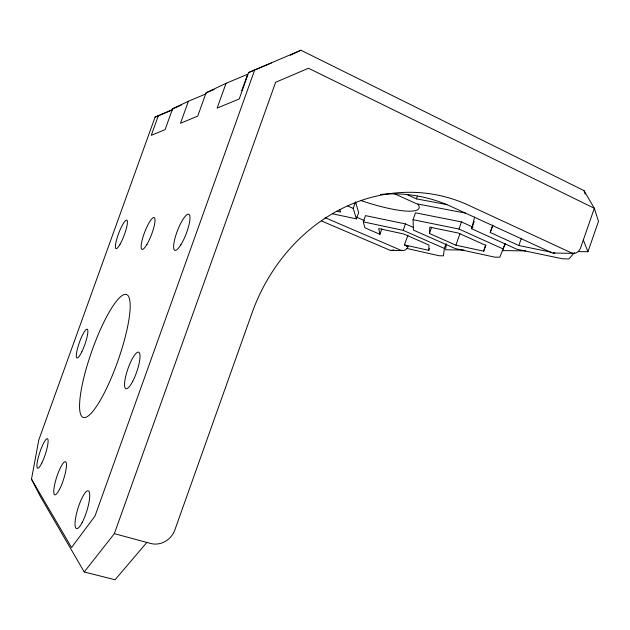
<?xml version="1.0" encoding="UTF-8"?>
<svg xmlns="http://www.w3.org/2000/svg" width="630" height="630" viewBox="0 0 630 630"><rect width="100%" height="100%" fill="white"/><g stroke="black" fill="none" stroke-linecap="round" stroke-linejoin="round"><path stroke-width="0.94" d="M407.972 235.116L404.428 244.912L428.739 250.338L428.967 245.054L403.499 233.911L378.724 228.58L379.929 234.305L364.943 227.824L363.282 221.862L365.487 215.633L405.444 223.926L413.501 227.485M429.471 233.486L429.755 227.147L458.231 233.021L485.714 245.346L483.659 251.165L455.915 245.196L429.471 233.486L431.7 227.162M445.969 243.928L444.386 248.433L443.425 255.843L439.149 255.741L406.665 248.417M446.339 244.046L445.552 249.795L463.948 250.047M146.845 542.454L115.062 579.765L84.231 571.969L39.729 495.361L31.5 479.162L38.792 439.929L155.067 117.141L172.533 109.596M574.34 252.693L568.914 258.946L562.464 258.788L516.852 249.244L471.642 228.753L474.603 217.035M578.269 251.606L587.947 251.74L598.5 221.343L594.334 208.294L583.994 190.614L300.943 50.235L248.63 72.529L239.227 98.973L217.13 108.108L226.044 83.302L247.661 74.222L241.762 90.641M473.035 227.178L461.483 221.925L415.485 212.814L413.059 219.705L413.445 230.107L455.277 248.559L494.558 257.111L499.755 257.237L505.315 243.857M492.817 225.123L490.234 232.494L518.837 245.519L521.38 238.242M428.739 250.338L429.377 248.519M413.059 219.705L458.987 229.044L461.483 221.925M455.915 245.196L459.987 233.588M471.642 228.753L474.193 221.469M483.659 251.165L485.895 244.794M379.929 234.305L381.835 228.887M363.282 221.862L403.184 230.344L405.444 223.926M407.697 194.898L416.422 198.875L417.383 196.135M490.234 232.494L492.747 225.375M332.656 213.846L356.423 218.878L353.217 208.412L355.241 202.671M356.423 218.878L358.627 212.625L355.533 201.852M206.026 93.838L188.394 101.257L172.581 108.793L165.107 129.615L151.255 135.34L158.429 115.542M254.835 69.576L95.02 516.009L71.552 547.525L31.5 479.162M114.361 533.649L275.633 82.278L308.503 68.261L594.334 208.294L580.577 247.913A8.529 7.056 -84.5 0 1 571.323 252.835L468.838 205.348A178.865 158.445 -75.5 0 0 251.953 313.165L174.801 530.082A19.766 18.136 -45.1 0 1 150.594 543.47L114.361 533.649L84.231 571.969M188.394 101.257L180.487 123.26L197.71 116.133L206.089 92.815L226.044 83.302M503.622 247.188L505.158 243.81M290.265 55.259L300.943 50.235M206.089 92.815L214.082 89.46M172.581 108.793L181.361 105.1M155.067 117.141L172.825 109.667M248.63 72.529L271.451 62.961M406.35 246.48L408.083 246.495A6.379 5.678 -85.7 0 1 400.704 250.173L325.072 217.673M502.086 250.567L525.688 250.89M390.82 250.378L402.145 250.559M553.053 253.024L573.103 253.347M416.422 198.875L446.977 204.608M465.554 213.145L416.517 203.758L394.388 193.733M518.837 245.519L551.124 252.181M336.892 211.239L340.68 212.026L339.751 209.522M321.615 221.004L389.411 250A6.237 5.568 -86.9 0 0 393.663 249.858M404.428 244.912L408.083 246.495M356.344 217.082L364.392 220.587M347.855 206.057L353.217 208.412M403.184 230.344L444.386 248.433M458.987 229.044L503.48 249.094M583.325 239.983L587.947 251.74M583.994 190.614L585.176 194.15M417.926 204.144A60.189 12.135 19.4 0 1 360.903 200.513M554.849 252.953A8.277 6.891 -85.6 0 1 551.305 252.528L451.041 206.49A173.526 154.641 -76.7 0 0 380.52 194.449M81.821 351.816A15.285 2.922 -70.5 0 0 87.216 329.191A15.285 2.922 -70.5 0 0 77.191 349.745A15.285 2.922 -70.5 0 0 81.821 351.816M132.765 381.229A19.349 4.67 -70.8 0 0 138.734 352.217A19.349 4.67 -70.8 0 0 125.354 377.921A19.349 4.67 -70.8 0 0 132.765 381.229M146.892 244.456A17.026 3.622 -69.1 0 0 154.594 217.925A17.026 3.622 -69.1 0 0 142.75 237.927A17.026 3.622 -69.1 0 0 146.892 244.456M59.543 489.313A17.38 3.615 -72.1 0 0 65.882 462.042A17.38 3.615 -72.1 0 0 54.92 483.446A17.38 3.615 -72.1 0 0 59.543 489.313M82.105 522.656A19.774 4.623 -72.7 0 0 88.909 491.258A19.774 4.623 -72.7 0 0 76.167 515.12A19.774 4.623 -72.7 0 0 82.105 522.656M180.912 244.708A19.286 4.63 -68.9 0 0 189.307 214.704A19.286 4.63 -68.9 0 0 175.211 237.408A19.286 4.63 -68.9 0 0 180.912 244.708M120.054 244.251A15.238 2.906 -69.3 0 0 127.158 220.476A15.238 2.906 -69.3 0 0 116.983 238.345A15.238 2.906 -69.3 0 0 120.054 244.251M41.785 463.066A15.514 2.906 -71.7 0 0 47.699 438.96A15.514 2.906 -71.7 0 0 38.076 458.364A15.514 2.906 -71.7 0 0 41.785 463.066M99.493 401.656A65.166 13.923 -70.6 0 0 128.969 297.234A65.166 13.923 -70.6 0 0 86.184 368.826A65.166 13.923 -70.6 0 0 99.493 401.656"/></g></svg>
